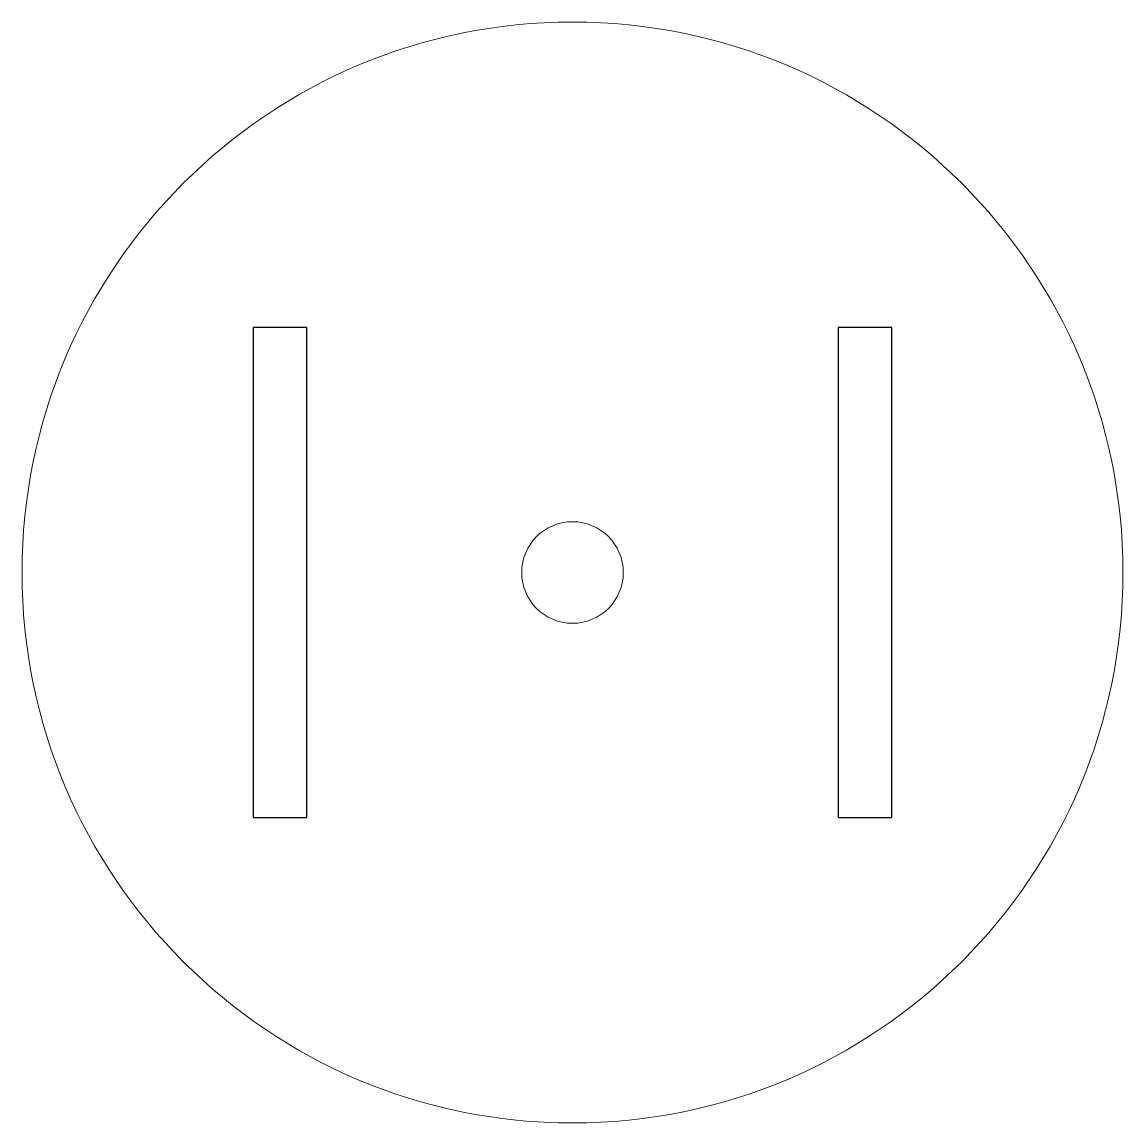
# Model space of a CAD drawing. Extents: x 0.16 to 4.38, y 0.15 to 4.37.
import ezdxf

# ---------------------------------------------------------------- set-up
doc = ezdxf.new("R2010")
doc.units = 0
doc.header["$MEASUREMENT"] = 0
doc.layers.add('holes', color=1, linetype='Continuous')
doc.layers.add('outline', color=3, linetype='Continuous')

msp = doc.modelspace()

# ---------------------------------------------------------------- linework, layer by layer
at = {"layer": 'holes', "linetype": 'Continuous', "flags": 128}
for points in [[(1.25, 1.3185), (1.25, 3.1985), (1.045, 3.1985), (1.045, 1.3185)], [(3.495, 3.1985), (3.29, 3.1985), (3.29, 1.3185), (3.495, 1.3185)]]:
    msp.add_lwpolyline(points, close=True, dxfattribs=at)
at = {"layer": 'holes', "linetype": 'Continuous', "lineweight": 0}
msp.add_circle((2.27, 2.2585), 0.195, dxfattribs=at)
at = {"layer": 'outline', "linetype": 'Continuous', "lineweight": 0}
msp.add_circle((2.27, 2.2585), 2.1125, dxfattribs=at)

doc.saveas('drawing.dxf')
